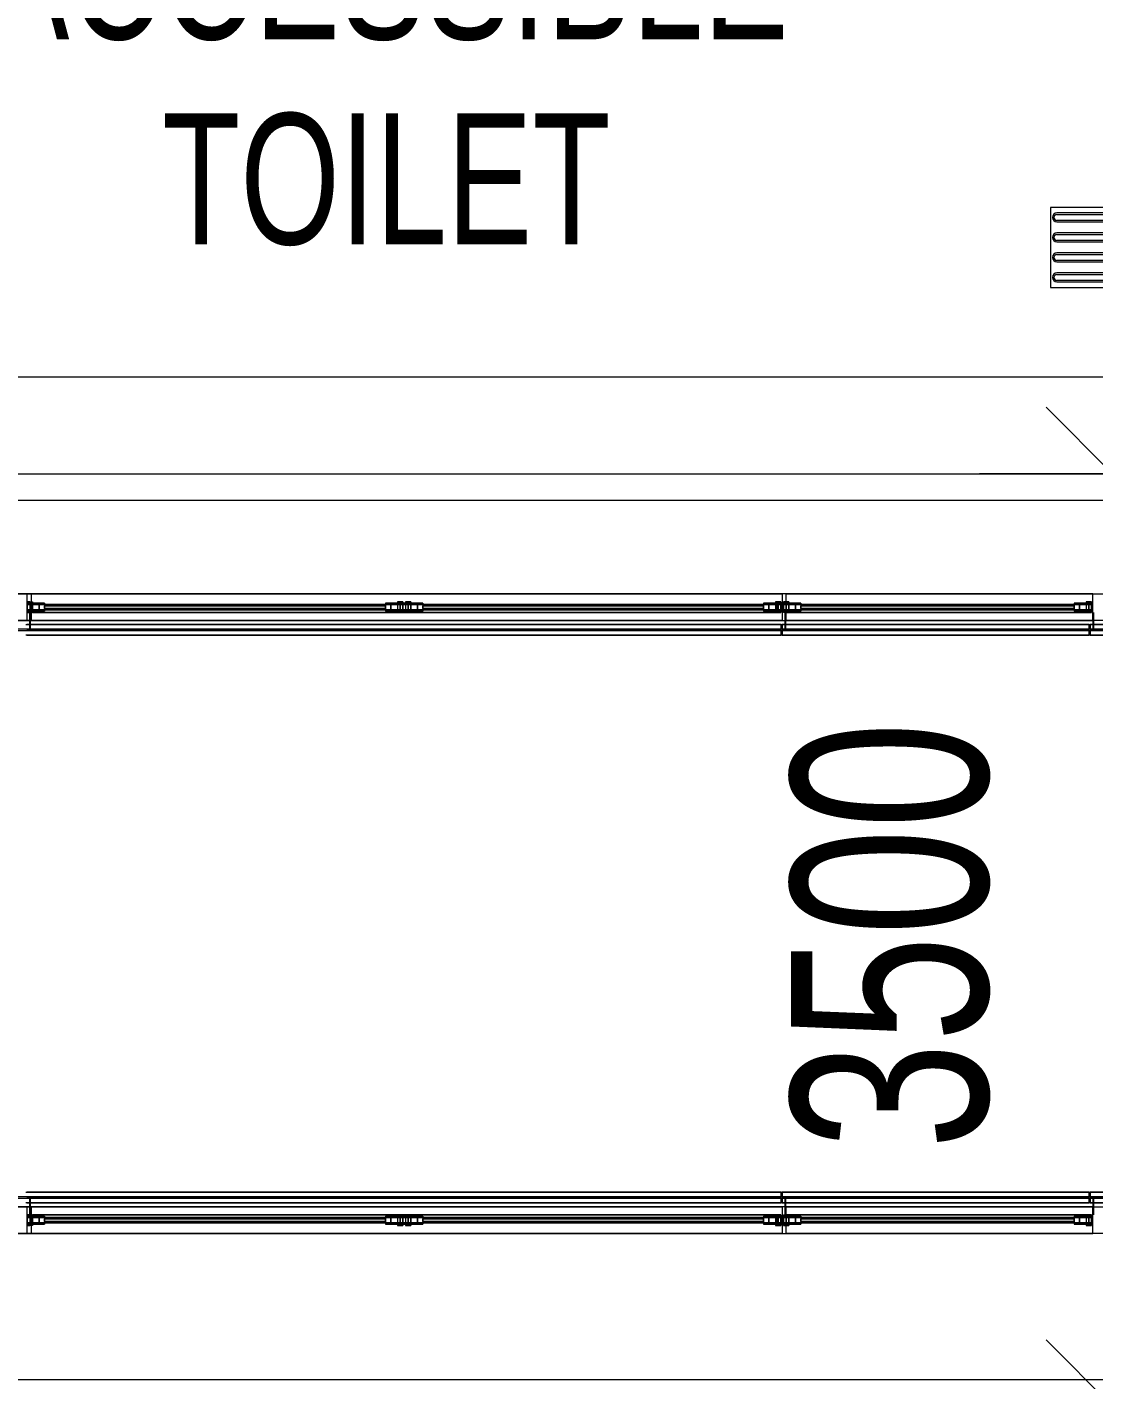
# Model space of a CAD drawing. Header units: millimetres. Extents: x 35540 to 832230, y -10956 to 416550.
# Drawn here: x 141557 to 145560, y 33857 to 38935 of the extents above; entities that cross this region are included whole.
import ezdxf

# ---------------------------------------------------------------- set-up
doc = ezdxf.new("R2010")
doc.units = ezdxf.units.MM
for name, color, linetype, lineweight in [('A-ANNO-DIMS', 211, 'Continuous', 5), ('A-ANNO-DIMS-500', 211, 'Continuous', 5), ('A-AREA-IDEN', 2, 'Continuous', 15), ('A-FLOR', 192, 'Continuous', 5), ('A-GENM', 13, 'Continuous', 5), ('A-WALL', 113, 'Continuous', 5)]:
    doc.layers.add(name, color=color, linetype=linetype, lineweight=lineweight)
doc.styles.add('Arial', font='arial.ttf', dxfattribs={"width": 0.7, "height": 737.649701})
doc.styles.add('Arial_1', font='arial.ttf', dxfattribs={"width": 0.7, "height": 491.766467})
doc.dimstyles.new('Linear_-_1_5mm_Arial', dxfattribs={"dimscale": 304.8, "dimtxt": 750, "dimasz": 1.64042, "dimexe": 1.64042, "dimexo": 0.0625, "dimgap": 0.82021, "dimtad": 1, "dimdec": 0, "dimzin": 0, "dimdsep": 46, "dimtxsty": 'Arial', "dimblk1": 'OBLIQUE', "dimblk2": 'OBLIQUE', "dimsah": 1, "dimcen": 0.09, "dimadec": 0, "dimazin": 0, "dimtfac": 1, "dimtdec": 4, "dimtix": 1, "dimtmove": 0, "dimatfit": 3, "dimfxl": 1.64042, "dimfxlon": 1, "dimtvp": 1, "dimtolj": 1, "dimtzin": 0, "dimarcsym": 2})

# ---------------------------------------------------------------- blocks, each defined once
blk = doc.blocks.new('DLN_G_F STAIR RAILING - DLN_G_F STAIR RAILING-12831828-1_F U_F_A_')
at = {"layer": 'A-GENM'}
for p, q in [((-87.5, 10474.9), (-87.5, 7197.5)), ((-82.5, 7196.1), (-82.5, 10473.4)), ((-105, 7180.3), (-105, 10457.7)), ((-105, 10457.7), (-105, 7184.6)), ((-87.5, 7184.6), (-87.5, 10457.7)), ((-82.5, 10457.7), (-82.5, 7184.6)), ((-65, 7184.6), (-65, 10457.7)), ((-65, 10457.7), (-65, 7180.3)), ((-50, 7195.2), (-50, 10361.3)), ((50, 10361.3), (50, 7195.2)), ((-50, 6044.1), (-50, 7211.4)), ((50, 7211.4), (50, 6044.1)), ((-105, 7184.6), (-87.5, 7184.6)), ((-105, 6024.5), (-105, 7180.3)), ((-105, 7180.3), (-105, 6028.6)), ((-65, 7180.3), (-105, 7180.3)), ((-87.5, 7197.5), (-87.5, 6041)), ((-87.5, 6028.6), (-87.5, 7180.3)), ((-82.5, 7197.5), (-65, 7197.5)), ((-82.5, 6039.6), (-82.5, 7196.1)), ((-65, 7196.1), (-82.5, 7196.1)), ((-82.5, 7184.6), (-65, 7184.6)), ((-82.5, 7180.3), (-82.5, 6028.6)), ((-65, 7197.5), (-50, 7197.5)), ((-50, 7196.1), (-65, 7196.1)), ((-65, 6028.6), (-65, 7180.3)), ((-65, 7180.3), (-65, 6024.5)), ((-50, 7197.5), (-20, 7197.5)), ((-20, 7196.1), (-50, 7196.1)), ((-50, 7195.2), (-50, 6028.9)), ((50, 7195.2), (-50, 7195.2)), ((-20, 7190.2), (-20, 7180.2)), ((-20, 7170.2), (-20, 7190.2)), ((-20, 7190.2), (20, 7190.2)), ((-20, 7170.2), (-20, 7190.2)), ((-20, 7190.2), (-20, 7170.2)), ((-20, 7180.2), (-20, 7170.2)), ((20, 7180.2), (-20, 7180.2)), ((-20, 7170.2), (20, 7170.2)), ((-20, 7170.2), (20, 7170.2)), ((-20, 6053.9), (-20, 7170.2)), ((-20, 7170.2), (-20, 6053.9)), ((-15, 7190.2), (-15, 7170.2)), ((-15, 7170.2), (-15, 7190.2)), ((-15, 7190.2), (-15, 7170.2)), ((-15, 7170.2), (-15, 7190.2)), ((-15, 7170.2), (-15, 7125.2)), ((-15, 7125.2), (-15, 7170.2)), ((-15, 7170.2), (-15, 7125.2)), ((-15, 7125.2), (-15, 7170.2)), ((-10, 7190.2), (-10, 7170.2)), ((-10, 7170.2), (-10, 7190.2)), ((-10, 7190.2), (-10, 7170.2)), ((-10, 7170.2), (-10, 7190.2)), ((10, 7190.2), (-10, 7190.2)), ((-10, 7180.2), (10, 7180.2)), ((-10, 7170.2), (-10, 7145.2)), ((-10, 7145.2), (-10, 7170.2)), ((-10, 7170.2), (-10, 7145.2)), ((-10, 7145.2), (-10, 7170.2)), ((10, 7190.2), (10, 7170.2)), ((10, 7170.2), (10, 7190.2)), ((10, 7190.2), (10, 7170.2)), ((10, 7170.2), (10, 7190.2)), ((10, 7170.2), (10, 7145.2)), ((10, 7145.2), (10, 7170.2)), ((10, 7170.2), (10, 7145.2)), ((10, 7145.2), (10, 7170.2)), ((15, 7190.2), (15, 7170.2)), ((15, 7170.2), (15, 7190.2)), ((15, 7190.2), (15, 7170.2)), ((15, 7170.2), (15, 7190.2)), ((15, 7170.2), (15, 7125.2)), ((15, 7125.2), (15, 7170.2)), ((15, 7170.2), (15, 7125.2)), ((15, 7125.2), (15, 7170.2)), ((20, 7190.2), (20, 7170.2)), ((20, 7180.2), (20, 7190.2)), ((20, 7170.2), (20, 7180.2)), ((50, 6028.9), (50, 7195.2)), ((-15, 7125.2), (-10, 7125.2)), ((-15, 7125.2), (-10, 7125.2)), ((-15, 7125.2), (-10, 7125.2)), ((-15, 7125.2), (-10, 7125.2)), ((-10, 7145.2), (-10, 7125.2)), ((-10, 7125.2), (-10, 7145.2)), ((-10, 7145.2), (-10, 7125.2)), ((-10, 7125.2), (-10, 7145.2)), ((-10, 7145.2), (-10, 7125.2)), ((-10, 6078.9), (-10, 7145.2)), ((10, 7145.2), (-10, 7145.2)), ((-10, 7145.2), (10, 7145.2)), ((-10, 7125.2), (-10, 6098.9)), ((-10, 7125.2), (-10, 6098.9)), ((-10, 6098.9), (-10, 7125.2)), ((-10, 7125.2), (10, 7125.2)), ((-5, 6098.9), (-5, 7125.2)), ((-5, 7125.2), (-5, 6098.9)), ((-5, 7125.2), (5, 7125.2)), ((-5, 7125.2), (5, 7125.2)), ((5, 7125.2), (-5, 7125.2)), ((5, 6098.9), (5, 7125.2)), ((5, 7125.2), (5, 6098.9)), ((10, 7145.2), (10, 7125.2)), ((10, 7125.2), (10, 7145.2)), ((10, 7145.2), (10, 7125.2)), ((10, 7125.2), (10, 7145.2)), ((10, 7145.2), (10, 6078.9)), ((10, 7125.2), (10, 7145.2)), ((10, 7125.2), (15, 7125.2)), ((10, 7125.2), (15, 7125.2)), ((10, 7125.2), (15, 7125.2)), ((10, 7125.2), (15, 7125.2)), ((10, 6098.9), (10, 7125.2)), ((10, 7125.2), (10, 6098.9)), ((10, 6098.9), (10, 7125.2)), ((-15, 6098.9), (-15, 6053.9)), ((-15, 6053.9), (-15, 6098.9)), ((-15, 6098.9), (-15, 6053.9)), ((-15, 6053.9), (-15, 6098.9)), ((-10, 6098.9), (-15, 6098.9)), ((-15, 6098.9), (-10, 6098.9)), ((-10, 6098.9), (-15, 6098.9)), ((-15, 6098.9), (-10, 6098.9)), ((-10, 6098.9), (-10, 6078.9)), ((-10, 6078.9), (-10, 6098.9)), ((-10, 6098.9), (-10, 6078.9)), ((-10, 6078.9), (-10, 6098.9)), ((-10, 6098.9), (-10, 6078.9)), ((-10, 6098.9), (10, 6098.9)), ((5, 6098.9), (-5, 6098.9)), ((-5, 6098.9), (5, 6098.9)), ((-5, 6098.9), (5, 6098.9)), ((10, 6098.9), (10, 6078.9)), ((10, 6078.9), (10, 6098.9)), ((10, 6098.9), (10, 6078.9)), ((10, 6078.9), (10, 6098.9)), ((15, 6098.9), (10, 6098.9)), ((10, 6098.9), (15, 6098.9)), ((15, 6098.9), (10, 6098.9)), ((10, 6098.9), (15, 6098.9)), ((10, 6078.9), (10, 6098.9)), ((15, 6098.9), (15, 6053.9)), ((15, 6053.9), (15, 6098.9)), ((15, 6098.9), (15, 6053.9)), ((15, 6053.9), (15, 6098.9)), ((50, 6044.1), (-50, 6044.1)), ((-50, 6044.1), (-50, 3210.4)), ((-20, 6044.1), (-20, 6053.9)), ((-20, 6053.9), (-20, 6044.1)), ((20, 6053.9), (-20, 6053.9)), ((-20, 6053.9), (20, 6053.9)), ((-20, 6044.1), (-20, 6053.9)), ((-20, 6053.9), (-20, 6044.1)), ((-20, 6033.9), (-20, 6044.1)), ((-20, 6044.1), (20, 6044.1)), ((-20, 6043.9), (20, 6043.9)), ((-15, 6053.9), (-15, 6033.9)), ((-15, 6033.9), (-15, 6053.9)), ((-15, 6053.9), (-15, 6033.9)), ((-15, 6033.9), (-15, 6053.9)), ((-10, 6078.9), (-10, 6053.9)), ((-10, 6053.9), (-10, 6078.9)), ((-10, 6078.9), (-10, 6053.9)), ((-10, 6053.9), (-10, 6078.9)), ((10, 6078.9), (-10, 6078.9)), ((-10, 6078.9), (10, 6078.9)), ((-10, 6053.9), (-10, 6033.9)), ((-10, 6033.9), (-10, 6053.9)), ((-10, 6053.9), (-10, 6033.9)), ((-10, 6033.9), (-10, 6053.9)), ((10, 6043.9), (-10, 6043.9)), ((10, 6078.9), (10, 6053.9)), ((10, 6053.9), (10, 6078.9)), ((10, 6078.9), (10, 6053.9)), ((10, 6053.9), (10, 6078.9)), ((10, 6053.9), (10, 6033.9)), ((10, 6033.9), (10, 6053.9)), ((10, 6053.9), (10, 6033.9)), ((10, 6033.9), (10, 6053.9)), ((15, 6053.9), (15, 6033.9)), ((15, 6033.9), (15, 6053.9)), ((15, 6053.9), (15, 6033.9)), ((15, 6033.9), (15, 6053.9)), ((20, 6044.1), (20, 6053.9)), ((20, 6053.9), (20, 6044.1)), ((20, 6044.1), (20, 6033.9)), ((20, 6033.9), (20, 6043.9)), ((50, 3210.4), (50, 6044.1)), ((-105, 6028.6), (-87.5, 6028.6)), ((-105, 3190.8), (-105, 6024.5)), ((-105, 6024.5), (-105, 3194.9)), ((-65, 6024.5), (-105, 6024.5)), ((-87.5, 6041), (-87.5, 3207.3)), ((-87.5, 3194.9), (-87.5, 6024.5)), ((-82.5, 6041), (-65, 6041)), ((-82.5, 3205.9), (-82.5, 6039.6)), ((-65, 6039.6), (-82.5, 6039.6)), ((-82.5, 6028.6), (-65, 6028.6)), ((-82.5, 6024.5), (-82.5, 3194.9)), ((-65, 6041), (-50, 6041)), ((-50, 6039.6), (-65, 6039.6)), ((-65, 3194.9), (-65, 6024.5)), ((-65, 6024.5), (-65, 3190.8)), ((-50, 6041), (-20, 6041)), ((-20, 6039.6), (-50, 6039.6)), ((-50, 6028.9), (50, 6028.9)), ((-50, 3195.2), (-50, 6028.9)), ((20, 6033.9), (-20, 6033.9)), ((-20, 6023.9), (-20, 6013.9)), ((-20, 6003.9), (-20, 6023.9)), ((-20, 6023.9), (20, 6023.9)), ((-20, 6003.9), (-20, 6023.9)), ((-20, 6023.9), (-20, 6003.9)), ((-20, 6013.9), (-20, 6009.1)), ((20, 6013.9), (-20, 6013.9)), ((-20, 6009.1), (-20, 6003.9)), ((-20, 6009.1), (20, 6009.1)), ((-20, 6003.9), (20, 6003.9)), ((-20, 4634.9), (-20, 6003.9)), ((-20, 6003.9), (-20, 4634.9)), ((-15, 6023.9), (-15, 6003.9)), ((-15, 6003.9), (-15, 6023.9)), ((-15, 6023.9), (-15, 6003.9)), ((-15, 6003.9), (-15, 6023.9)), ((-15, 6003.9), (-15, 5958.9)), ((-15, 5958.9), (-15, 6003.9)), ((-15, 6003.9), (-15, 5958.9)), ((-15, 5958.9), (-15, 6003.9)), ((-10, 6033.9), (10, 6033.9)), ((-10, 6023.9), (-10, 6003.9)), ((-10, 6003.9), (-10, 6023.9)), ((-10, 6023.9), (-10, 6003.9)), ((-10, 6003.9), (-10, 6023.9)), ((10, 6023.9), (-10, 6023.9)), ((-10, 6013.9), (10, 6013.9)), ((-10, 6003.9), (-10, 5978.9)), ((-10, 5978.9), (-10, 6003.9)), ((-10, 6003.9), (-10, 5978.9)), ((-10, 5978.9), (-10, 6003.9)), ((10, 6023.9), (10, 6003.9)), ((10, 6003.9), (10, 6023.9)), ((10, 6023.9), (10, 6003.9)), ((10, 6003.9), (10, 6023.9)), ((10, 6003.9), (10, 5978.9)), ((10, 5978.9), (10, 6003.9)), ((10, 6003.9), (10, 5978.9)), ((10, 5978.9), (10, 6003.9)), ((15, 6023.9), (15, 6003.9)), ((15, 6003.9), (15, 6023.9)), ((15, 6023.9), (15, 6003.9)), ((15, 6003.9), (15, 6023.9)), ((15, 6003.9), (15, 5958.9)), ((15, 5958.9), (15, 6003.9)), ((15, 6003.9), (15, 5958.9)), ((15, 5958.9), (15, 6003.9)), ((20, 6023.9), (20, 6003.9)), ((20, 6013.9), (20, 6023.9)), ((20, 6009.1), (20, 6013.9)), ((20, 6003.9), (20, 6009.1)), ((50, 6028.9), (50, 3195.2)), ((-15, 5958.9), (-10, 5958.9)), ((-15, 5958.9), (-10, 5958.9)), ((-15, 5958.9), (-10, 5958.9)), ((-15, 5958.9), (-10, 5958.9)), ((-10, 5978.9), (-10, 5958.9)), ((-10, 5958.9), (-10, 5978.9)), ((-10, 5978.9), (-10, 5958.9)), ((-10, 5958.9), (-10, 5978.9)), ((-10, 5978.9), (-10, 5958.9)), ((-10, 4659.9), (-10, 5978.9)), ((10, 5978.9), (-10, 5978.9)), ((-10, 5978.9), (10, 5978.9)), ((-10, 5958.9), (-10, 4679.9)), ((-10, 5958.9), (-10, 4679.9)), ((-10, 4679.9), (-10, 5958.9)), ((-10, 5958.9), (10, 5958.9)), ((-5, 4679.9), (-5, 5958.9)), ((-5, 5958.9), (-5, 4679.9)), ((-5, 5958.9), (5, 5958.9)), ((-5, 5958.9), (5, 5958.9)), ((5, 5958.9), (-5, 5958.9)), ((5, 4679.9), (5, 5958.9)), ((5, 5958.9), (5, 4679.9)), ((10, 5978.9), (10, 5958.9)), ((10, 5958.9), (10, 5978.9)), ((10, 5978.9), (10, 5958.9)), ((10, 5958.9), (10, 5978.9)), ((10, 5978.9), (10, 4659.9)), ((10, 5958.9), (10, 5978.9)), ((10, 5958.9), (15, 5958.9)), ((10, 5958.9), (15, 5958.9)), ((10, 5958.9), (15, 5958.9)), ((10, 5958.9), (15, 5958.9)), ((10, 4679.9), (10, 5958.9)), ((10, 5958.9), (10, 4679.9)), ((10, 4679.9), (10, 5958.9)), ((-15, 4679.9), (-15, 4634.9)), ((-15, 4634.9), (-15, 4679.9)), ((-15, 4679.9), (-15, 4634.9)), ((-15, 4634.9), (-15, 4679.9)), ((-10, 4679.9), (-15, 4679.9)), ((-15, 4679.9), (-10, 4679.9)), ((-10, 4679.9), (-15, 4679.9)), ((-15, 4679.9), (-10, 4679.9)), ((-10, 4679.9), (-10, 4659.9)), ((-10, 4659.9), (-10, 4679.9)), ((-10, 4679.9), (-10, 4659.9)), ((-10, 4659.9), (-10, 4679.9)), ((-10, 4679.9), (-10, 4659.9)), ((-10, 4679.9), (10, 4679.9)), ((5, 4679.9), (-5, 4679.9)), ((-5, 4679.9), (5, 4679.9)), ((-5, 4679.9), (5, 4679.9)), ((10, 4679.9), (10, 4659.9)), ((10, 4659.9), (10, 4679.9)), ((10, 4679.9), (10, 4659.9)), ((10, 4659.9), (10, 4679.9)), ((15, 4679.9), (10, 4679.9)), ((10, 4679.9), (15, 4679.9)), ((15, 4679.9), (10, 4679.9)), ((10, 4679.9), (15, 4679.9)), ((10, 4659.9), (10, 4679.9)), ((15, 4679.9), (15, 4634.9)), ((15, 4634.9), (15, 4679.9)), ((15, 4679.9), (15, 4634.9)), ((15, 4634.9), (15, 4679.9)), ((-20, 4614.9), (-20, 4634.9)), ((-20, 4634.9), (-20, 4624.9)), ((20, 4634.9), (-20, 4634.9)), ((-20, 4634.9), (20, 4634.9)), ((-20, 4614.9), (-20, 4634.9)), ((-20, 4634.9), (-20, 4614.9)), ((-20, 4624.9), (-20, 4614.9)), ((-20, 4624.9), (20, 4624.9)), ((-15, 4634.9), (-15, 4614.9)), ((-15, 4614.9), (-15, 4634.9)), ((-15, 4634.9), (-15, 4614.9)), ((-15, 4614.9), (-15, 4634.9)), ((-10, 4659.9), (-10, 4634.9)), ((-10, 4634.9), (-10, 4659.9)), ((-10, 4659.9), (-10, 4634.9)), ((-10, 4634.9), (-10, 4659.9)), ((10, 4659.9), (-10, 4659.9)), ((-10, 4659.9), (10, 4659.9)), ((-10, 4634.9), (-10, 4614.9)), ((-10, 4614.9), (-10, 4634.9)), ((-10, 4634.9), (-10, 4614.9)), ((-10, 4614.9), (-10, 4634.9)), ((10, 4624.9), (-10, 4624.9)), ((10, 4659.9), (10, 4634.9)), ((10, 4634.9), (10, 4659.9)), ((10, 4659.9), (10, 4634.9)), ((10, 4634.9), (10, 4659.9)), ((10, 4634.9), (10, 4614.9)), ((10, 4614.9), (10, 4634.9)), ((10, 4634.9), (10, 4614.9)), ((10, 4614.9), (10, 4634.9)), ((15, 4634.9), (15, 4614.9)), ((15, 4614.9), (15, 4634.9)), ((15, 4634.9), (15, 4614.9)), ((15, 4614.9), (15, 4634.9)), ((20, 4624.9), (20, 4634.9)), ((20, 4634.9), (20, 4614.9)), ((20, 4614.9), (20, 4624.9)), ((-20, 4614.9), (20, 4614.9)), ((-20, 4604.9), (-20, 4614.9)), ((-20, 4614.9), (-20, 4604.9)), ((-20, 4604.9), (-20, 4594.9)), ((-20, 4584.9), (-20, 4604.9)), ((-20, 4604.9), (20, 4604.9)), ((-20, 4584.9), (-20, 4604.9)), ((-20, 4604.9), (-20, 4584.9)), ((-20, 4594.9), (-20, 4584.9)), ((20, 4594.9), (-20, 4594.9)), ((-20, 4584.9), (20, 4584.9)), ((-20, 4584.9), (20, 4584.9)), ((-20, 3215.8), (-20, 4584.9)), ((-20, 4584.9), (-20, 3215.8)), ((-15, 4614.9), (-15, 4604.9)), ((-15, 4604.9), (-15, 4614.9)), ((-15, 4614.9), (-15, 4604.9)), ((-15, 4604.9), (-15, 4614.9)), ((-15, 4604.9), (-15, 4584.9)), ((-15, 4584.9), (-15, 4604.9)), ((-15, 4604.9), (-15, 4584.9)), ((-15, 4584.9), (-15, 4604.9)), ((-15, 4584.9), (-15, 4539.9)), ((-15, 4539.9), (-15, 4584.9)), ((-15, 4584.9), (-15, 4539.9)), ((-15, 4539.9), (-15, 4584.9)), ((-10, 4614.9), (-10, 4604.9)), ((-10, 4604.9), (-10, 4614.9)), ((-10, 4614.9), (-10, 4604.9)), ((-10, 4604.9), (-10, 4614.9)), ((-10, 4614.9), (10, 4614.9)), ((-10, 4604.9), (-10, 4584.9)), ((-10, 4584.9), (-10, 4604.9)), ((-10, 4604.9), (-10, 4584.9)), ((-10, 4584.9), (-10, 4604.9)), ((10, 4604.9), (-10, 4604.9)), ((-10, 4594.9), (10, 4594.9)), ((-10, 4584.9), (-10, 4559.9)), ((-10, 4559.9), (-10, 4584.9)), ((-10, 4584.9), (-10, 4559.9)), ((-10, 4559.9), (-10, 4584.9)), ((10, 4614.9), (10, 4604.9)), ((10, 4604.9), (10, 4614.9)), ((10, 4614.9), (10, 4604.9)), ((10, 4604.9), (10, 4614.9)), ((10, 4604.9), (10, 4584.9)), ((10, 4584.9), (10, 4604.9)), ((10, 4604.9), (10, 4584.9)), ((10, 4584.9), (10, 4604.9)), ((10, 4584.9), (10, 4559.9)), ((10, 4559.9), (10, 4584.9)), ((10, 4584.9), (10, 4559.9)), ((10, 4559.9), (10, 4584.9)), ((15, 4614.9), (15, 4604.9)), ((15, 4604.9), (15, 4614.9)), ((15, 4614.9), (15, 4604.9)), ((15, 4604.9), (15, 4614.9)), ((15, 4604.9), (15, 4584.9)), ((15, 4584.9), (15, 4604.9)), ((15, 4604.9), (15, 4584.9)), ((15, 4584.9), (15, 4604.9)), ((15, 4584.9), (15, 4539.9)), ((15, 4539.9), (15, 4584.9)), ((15, 4584.9), (15, 4539.9)), ((15, 4539.9), (15, 4584.9)), ((20, 4604.9), (20, 4584.9)), ((20, 4594.9), (20, 4604.9)), ((20, 4584.9), (20, 4594.9)), ((-15, 4539.9), (-10, 4539.9)), ((-15, 4539.9), (-10, 4539.9)), ((-15, 4539.9), (-10, 4539.9)), ((-15, 4539.9), (-10, 4539.9)), ((-10, 4559.9), (-10, 4539.9)), ((-10, 4539.9), (-10, 4559.9)), ((-10, 4559.9), (-10, 4539.9)), ((-10, 4539.9), (-10, 4559.9)), ((-10, 4559.9), (-10, 4539.9)), ((-10, 3240.8), (-10, 4559.9)), ((10, 4559.9), (-10, 4559.9)), ((-10, 4559.9), (10, 4559.9)), ((-10, 3260.8), (-10, 4539.9)), ((-10, 4539.9), (-10, 3260.8)), ((-10, 4539.9), (-10, 3260.8)), ((-10, 4539.9), (10, 4539.9)), ((-5, 3260.8), (-5, 4539.9)), ((-5, 4539.9), (-5, 3260.8)), ((-5, 4539.9), (5, 4539.9)), ((-5, 4539.9), (5, 4539.9)), ((5, 4539.9), (-5, 4539.9)), ((5, 3260.8), (5, 4539.9)), ((5, 4539.9), (5, 3260.8)), ((10, 4559.9), (10, 4539.9)), ((10, 4539.9), (10, 4559.9)), ((10, 4559.9), (10, 4539.9)), ((10, 4539.9), (10, 4559.9)), ((10, 4559.9), (10, 3240.8)), ((10, 4539.9), (10, 4559.9)), ((10, 4539.9), (15, 4539.9)), ((10, 4539.9), (15, 4539.9)), ((10, 4539.9), (15, 4539.9)), ((10, 4539.9), (15, 4539.9)), ((10, 3260.8), (10, 4539.9)), ((10, 3260.8), (10, 4539.9)), ((10, 4539.9), (10, 3260.8)), ((-15, 3260.8), (-15, 3215.8)), ((-15, 3215.8), (-15, 3260.8)), ((-15, 3260.8), (-15, 3215.8)), ((-15, 3215.8), (-15, 3260.8)), ((-10, 3260.8), (-15, 3260.8)), ((-15, 3260.8), (-10, 3260.8)), ((-10, 3260.8), (-15, 3260.8)), ((-15, 3260.8), (-10, 3260.8)), ((-10, 3260.8), (-10, 3240.8)), ((-10, 3240.8), (-10, 3260.8)), ((-10, 3260.8), (-10, 3240.8)), ((-10, 3240.8), (-10, 3260.8)), ((-10, 3260.8), (-10, 3240.8)), ((-10, 3260.8), (10, 3260.8)), ((5, 3260.8), (-5, 3260.8)), ((-5, 3260.8), (5, 3260.8)), ((5, 3260.8), (-5, 3260.8)), ((10, 3260.8), (10, 3240.8)), ((10, 3240.8), (10, 3260.8)), ((10, 3260.8), (10, 3240.8)), ((10, 3240.8), (10, 3260.8)), ((15, 3260.8), (10, 3260.8)), ((10, 3260.8), (15, 3260.8)), ((15, 3260.8), (10, 3260.8)), ((10, 3260.8), (15, 3260.8)), ((10, 3240.8), (10, 3260.8)), ((15, 3260.8), (15, 3215.8)), ((15, 3215.8), (15, 3260.8)), ((15, 3260.8), (15, 3215.8)), ((15, 3215.8), (15, 3260.8)), ((-87.5, 3207.3), (-87.5, 1922)), ((-82.5, 3207.3), (-65, 3207.3)), ((-82.5, 1920.6), (-82.5, 3205.9)), ((-65, 3205.9), (-82.5, 3205.9)), ((-65, 3207.3), (-50, 3207.3)), ((-50, 3205.9), (-65, 3205.9)), ((-50, 3210.4), (-50, 2044.1)), ((-50, 3210.4), (50, 3210.4)), ((-50, 3207.3), (-20, 3207.3)), ((-20, 3205.9), (-50, 3205.9)), ((-20, 3210.4), (-20, 3215.8)), ((20, 3215.8), (-20, 3215.8)), ((-20, 3215.8), (20, 3215.8)), ((-20, 3195.8), (-20, 3210.4)), ((20, 3210.4), (-20, 3210.4)), ((-20, 3195.8), (-20, 3205.9)), ((-20, 3205.9), (-20, 3195.8)), ((-20, 3205.8), (-20, 3195.8)), ((-20, 3205.8), (20, 3205.8)), ((-15, 3210.4), (-15, 3195.8)), ((-15, 3195.8), (-15, 3210.4)), ((-15, 3210.4), (-15, 3195.8)), ((-15, 3195.8), (-15, 3210.4)), ((-10, 3240.8), (-10, 3215.8)), ((-10, 3215.8), (-10, 3240.8)), ((-10, 3240.8), (-10, 3215.8)), ((-10, 3215.8), (-10, 3240.8)), ((10, 3240.8), (-10, 3240.8)), ((-10, 3240.8), (10, 3240.8)), ((-10, 3210.4), (-10, 3195.8)), ((-10, 3195.8), (-10, 3210.4)), ((-10, 3210.4), (-10, 3195.8)), ((-10, 3195.8), (-10, 3210.4)), ((-10, 3205.8), (10, 3205.8)), ((10, 3240.8), (10, 3215.8)), ((10, 3215.8), (10, 3240.8)), ((10, 3240.8), (10, 3215.8)), ((10, 3215.8), (10, 3240.8)), ((10, 3210.4), (10, 3195.8)), ((10, 3195.8), (10, 3210.4)), ((10, 3210.4), (10, 3195.8)), ((10, 3195.8), (10, 3210.4)), ((15, 3210.4), (15, 3195.8)), ((15, 3195.8), (15, 3210.4)), ((15, 3210.4), (15, 3195.8)), ((15, 3195.8), (15, 3210.4)), ((20, 3215.8), (20, 3210.4)), ((20, 3210.4), (20, 3195.8)), ((20, 3195.8), (20, 3205.8)), ((50, 2044.1), (50, 3210.4)), ((-50, 2028.9), (-50, 3195.2)), ((50, 3195.2), (-50, 3195.2)), ((20, 3195.8), (-20, 3195.8)), ((-10, 3195.8), (10, 3195.8)), ((50, 3195.2), (50, 2028.9))]:
    blk.add_line(p, q, dxfattribs=at)
blk = doc.blocks.new('DLN_G_F STAIR RAILING - DLN_G_F STAIR RAILING-14971087-1_F U_F_A_')
at = {"layer": 'A-GENM'}
for p, q in [((-87.5, -1922), (-87.5, -3207.3)), ((-82.5, -3205.9), (-82.5, -1920.6)), ((-50, -3195.2), (-50, -2028.9)), ((50, -2028.9), (50, -3195.2)), ((-50, -2044.1), (-50, -3210.4)), ((50, -3210.4), (50, -2044.1)), ((-105, -6024.5), (-105, -3190.8)), ((-105, -3194.9), (-105, -6024.5)), ((-87.5, -6024.5), (-87.5, -3194.9)), ((-82.5, -3194.9), (-82.5, -6024.5)), ((-65, -3190.8), (-65, -6024.5)), ((-65, -6024.5), (-65, -3194.9)), ((-50, -3195.2), (50, -3195.2)), ((-50, -6028.9), (-50, -3195.2)), ((-20, -3210.4), (-20, -3195.8)), ((-20, -3195.8), (-20, -3205.8)), ((-20, -3195.8), (20, -3195.8)), ((-20, -3205.9), (-20, -3195.8)), ((-20, -3195.8), (-20, -3205.9)), ((-15, -3210.4), (-15, -3195.8)), ((-15, -3195.8), (-15, -3210.4)), ((-15, -3210.4), (-15, -3195.8)), ((-15, -3195.8), (-15, -3210.4)), ((-10, -3210.4), (-10, -3195.8)), ((-10, -3195.8), (-10, -3210.4)), ((-10, -3210.4), (-10, -3195.8)), ((-10, -3195.8), (-10, -3210.4)), ((10, -3195.8), (-10, -3195.8)), ((10, -3210.4), (10, -3195.8)), ((10, -3195.8), (10, -3210.4)), ((10, -3210.4), (10, -3195.8)), ((10, -3195.8), (10, -3210.4)), ((15, -3210.4), (15, -3195.8)), ((15, -3195.8), (15, -3210.4)), ((15, -3210.4), (15, -3195.8)), ((15, -3195.8), (15, -3210.4)), ((20, -3205.8), (20, -3195.8)), ((20, -3195.8), (20, -3210.4)), ((50, -3195.2), (50, -6028.9)), ((-87.5, -3207.3), (-87.5, -6041)), ((-82.5, -6039.6), (-82.5, -3205.9)), ((-82.5, -3205.9), (-65, -3205.9)), ((-65, -3207.3), (-82.5, -3207.3)), ((-65, -3205.9), (-50, -3205.9)), ((-50, -3207.3), (-65, -3207.3)), ((-50, -3205.9), (-20, -3205.9)), ((-20, -3207.3), (-50, -3207.3)), ((-50, -3210.4), (-50, -6044.1)), ((50, -3210.4), (-50, -3210.4)), ((20, -3205.8), (-20, -3205.8)), ((-20, -3215.8), (-20, -3210.4)), ((-20, -3210.4), (20, -3210.4)), ((-20, -3215.8), (20, -3215.8)), ((20, -3215.8), (-20, -3215.8)), ((-20, -4584.9), (-20, -3215.8)), ((-20, -3215.8), (-20, -4584.9)), ((-15, -3260.8), (-15, -3215.8)), ((-15, -3215.8), (-15, -3260.8)), ((-15, -3260.8), (-15, -3215.8)), ((-15, -3215.8), (-15, -3260.8)), ((10, -3205.8), (-10, -3205.8)), ((-10, -3240.8), (-10, -3215.8)), ((-10, -3215.8), (-10, -3240.8)), ((-10, -3240.8), (-10, -3215.8)), ((-10, -3215.8), (-10, -3240.8)), ((-10, -3260.8), (-10, -3240.8)), ((-10, -3240.8), (-10, -3260.8)), ((-10, -3260.8), (-10, -3240.8)), ((-10, -3240.8), (-10, -3260.8)), ((-10, -4559.9), (-10, -3240.8)), ((-10, -3240.8), (-10, -3260.8)), ((-10, -3240.8), (10, -3240.8)), ((10, -3240.8), (-10, -3240.8)), ((10, -3240.8), (10, -3215.8)), ((10, -3215.8), (10, -3240.8)), ((10, -3240.8), (10, -3215.8)), ((10, -3215.8), (10, -3240.8)), ((10, -3260.8), (10, -3240.8)), ((10, -3240.8), (10, -3260.8)), ((10, -3260.8), (10, -3240.8)), ((10, -3240.8), (10, -3260.8)), ((10, -3260.8), (10, -3240.8)), ((10, -3240.8), (10, -4559.9)), ((15, -3260.8), (15, -3215.8)), ((15, -3215.8), (15, -3260.8)), ((15, -3260.8), (15, -3215.8)), ((15, -3215.8), (15, -3260.8)), ((20, -3210.4), (20, -3215.8)), ((50, -6044.1), (50, -3210.4)), ((-15, -3260.8), (-10, -3260.8)), ((-10, -3260.8), (-15, -3260.8)), ((-15, -3260.8), (-10, -3260.8)), ((-10, -3260.8), (-15, -3260.8)), ((-10, -3260.8), (-10, -4539.9)), ((-10, -3260.8), (-10, -4539.9)), ((-10, -4539.9), (-10, -3260.8)), ((10, -3260.8), (-10, -3260.8)), ((-5, -3260.8), (-5, -4539.9)), ((-5, -4539.9), (-5, -3260.8)), ((-5, -3260.8), (5, -3260.8)), ((5, -3260.8), (-5, -3260.8)), ((-5, -3260.8), (5, -3260.8)), ((5, -3260.8), (5, -4539.9)), ((5, -4539.9), (5, -3260.8)), ((10, -3260.8), (15, -3260.8)), ((15, -3260.8), (10, -3260.8)), ((10, -3260.8), (15, -3260.8)), ((15, -3260.8), (10, -3260.8)), ((10, -3260.8), (10, -4539.9)), ((10, -4539.9), (10, -3260.8)), ((10, -4539.9), (10, -3260.8)), ((-15, -4584.9), (-15, -4539.9)), ((-15, -4539.9), (-15, -4584.9)), ((-15, -4584.9), (-15, -4539.9)), ((-15, -4539.9), (-15, -4584.9)), ((-10, -4539.9), (-15, -4539.9)), ((-10, -4539.9), (-15, -4539.9)), ((-10, -4539.9), (-15, -4539.9)), ((-10, -4539.9), (-15, -4539.9)), ((-10, -4559.9), (-10, -4539.9)), ((-10, -4539.9), (-10, -4559.9)), ((-10, -4559.9), (-10, -4539.9)), ((-10, -4539.9), (-10, -4559.9)), ((-10, -4539.9), (-10, -4559.9)), ((10, -4539.9), (-10, -4539.9)), ((-10, -4584.9), (-10, -4559.9)), ((-10, -4559.9), (-10, -4584.9)), ((-10, -4584.9), (-10, -4559.9)), ((-10, -4559.9), (-10, -4584.9)), ((-10, -4559.9), (10, -4559.9)), ((10, -4559.9), (-10, -4559.9)), ((5, -4539.9), (-5, -4539.9)), ((5, -4539.9), (-5, -4539.9)), ((-5, -4539.9), (5, -4539.9)), ((10, -4559.9), (10, -4539.9)), ((10, -4539.9), (10, -4559.9)), ((10, -4559.9), (10, -4539.9)), ((10, -4539.9), (10, -4559.9)), ((15, -4539.9), (10, -4539.9)), ((15, -4539.9), (10, -4539.9)), ((15, -4539.9), (10, -4539.9)), ((15, -4539.9), (10, -4539.9)), ((10, -4559.9), (10, -4539.9)), ((10, -4584.9), (10, -4559.9)), ((10, -4559.9), (10, -4584.9)), ((10, -4584.9), (10, -4559.9)), ((10, -4559.9), (10, -4584.9)), ((15, -4584.9), (15, -4539.9)), ((15, -4539.9), (15, -4584.9)), ((15, -4584.9), (15, -4539.9)), ((15, -4539.9), (15, -4584.9)), ((-20, -4604.9), (-20, -4584.9)), ((-20, -4584.9), (-20, -4594.9)), ((20, -4584.9), (-20, -4584.9)), ((20, -4584.9), (-20, -4584.9)), ((-20, -4604.9), (-20, -4584.9)), ((-20, -4584.9), (-20, -4604.9)), ((-20, -4594.9), (-20, -4604.9)), ((-20, -4594.9), (20, -4594.9)), ((20, -4604.9), (-20, -4604.9)), ((-20, -4614.9), (-20, -4604.9)), ((-20, -4604.9), (-20, -4614.9)), ((-20, -4634.9), (-20, -4614.9)), ((-20, -4614.9), (-20, -4624.9)), ((20, -4614.9), (-20, -4614.9)), ((-20, -4634.9), (-20, -4614.9)), ((-20, -4614.9), (-20, -4634.9)), ((-15, -4604.9), (-15, -4584.9)), ((-15, -4584.9), (-15, -4604.9)), ((-15, -4604.9), (-15, -4584.9)), ((-15, -4584.9), (-15, -4604.9)), ((-15, -4614.9), (-15, -4604.9)), ((-15, -4604.9), (-15, -4614.9)), ((-15, -4614.9), (-15, -4604.9)), ((-15, -4604.9), (-15, -4614.9)), ((-15, -4634.9), (-15, -4614.9)), ((-15, -4614.9), (-15, -4634.9)), ((-15, -4634.9), (-15, -4614.9)), ((-15, -4614.9), (-15, -4634.9)), ((-10, -4604.9), (-10, -4584.9)), ((-10, -4584.9), (-10, -4604.9)), ((-10, -4604.9), (-10, -4584.9)), ((-10, -4584.9), (-10, -4604.9)), ((10, -4594.9), (-10, -4594.9)), ((-10, -4614.9), (-10, -4604.9)), ((-10, -4604.9), (-10, -4614.9)), ((-10, -4614.9), (-10, -4604.9)), ((-10, -4604.9), (-10, -4614.9)), ((-10, -4604.9), (10, -4604.9)), ((-10, -4634.9), (-10, -4614.9)), ((-10, -4614.9), (-10, -4634.9)), ((-10, -4634.9), (-10, -4614.9)), ((-10, -4614.9), (-10, -4634.9)), ((10, -4614.9), (-10, -4614.9)), ((10, -4604.9), (10, -4584.9)), ((10, -4584.9), (10, -4604.9)), ((10, -4604.9), (10, -4584.9)), ((10, -4584.9), (10, -4604.9)), ((10, -4614.9), (10, -4604.9)), ((10, -4604.9), (10, -4614.9)), ((10, -4614.9), (10, -4604.9)), ((10, -4604.9), (10, -4614.9)), ((10, -4634.9), (10, -4614.9)), ((10, -4614.9), (10, -4634.9)), ((10, -4634.9), (10, -4614.9)), ((10, -4614.9), (10, -4634.9)), ((15, -4604.9), (15, -4584.9)), ((15, -4584.9), (15, -4604.9)), ((15, -4604.9), (15, -4584.9)), ((15, -4584.9), (15, -4604.9)), ((15, -4614.9), (15, -4604.9)), ((15, -4604.9), (15, -4614.9)), ((15, -4614.9), (15, -4604.9)), ((15, -4604.9), (15, -4614.9)), ((15, -4634.9), (15, -4614.9)), ((15, -4614.9), (15, -4634.9)), ((15, -4634.9), (15, -4614.9)), ((15, -4614.9), (15, -4634.9)), ((20, -4594.9), (20, -4584.9)), ((20, -4584.9), (20, -4604.9)), ((20, -4604.9), (20, -4594.9)), ((20, -4624.9), (20, -4614.9)), ((20, -4614.9), (20, -4634.9)), ((-20, -4624.9), (-20, -4634.9)), ((20, -4624.9), (-20, -4624.9)), ((-20, -4634.9), (20, -4634.9)), ((20, -4634.9), (-20, -4634.9)), ((-20, -6003.9), (-20, -4634.9)), ((-20, -4634.9), (-20, -6003.9)), ((-15, -4679.9), (-15, -4634.9)), ((-15, -4634.9), (-15, -4679.9)), ((-15, -4679.9), (-15, -4634.9)), ((-15, -4634.9), (-15, -4679.9)), ((-10, -4624.9), (10, -4624.9)), ((-10, -4659.9), (-10, -4634.9)), ((-10, -4634.9), (-10, -4659.9)), ((-10, -4659.9), (-10, -4634.9)), ((-10, -4634.9), (-10, -4659.9)), ((-10, -4679.9), (-10, -4659.9)), ((-10, -4659.9), (-10, -4679.9)), ((-10, -4679.9), (-10, -4659.9)), ((-10, -4659.9), (-10, -4679.9)), ((-10, -5978.9), (-10, -4659.9)), ((-10, -4659.9), (-10, -4679.9)), ((-10, -4659.9), (10, -4659.9)), ((10, -4659.9), (-10, -4659.9)), ((10, -4659.9), (10, -4634.9)), ((10, -4634.9), (10, -4659.9)), ((10, -4659.9), (10, -4634.9)), ((10, -4634.9), (10, -4659.9)), ((10, -4679.9), (10, -4659.9)), ((10, -4659.9), (10, -4679.9)), ((10, -4679.9), (10, -4659.9)), ((10, -4659.9), (10, -4679.9)), ((10, -4679.9), (10, -4659.9)), ((10, -4659.9), (10, -5978.9)), ((15, -4679.9), (15, -4634.9)), ((15, -4634.9), (15, -4679.9)), ((15, -4679.9), (15, -4634.9)), ((15, -4634.9), (15, -4679.9)), ((20, -4634.9), (20, -4624.9)), ((-15, -4679.9), (-10, -4679.9)), ((-10, -4679.9), (-15, -4679.9)), ((-15, -4679.9), (-10, -4679.9)), ((-10, -4679.9), (-15, -4679.9)), ((-10, -4679.9), (-10, -5958.9)), ((-10, -5958.9), (-10, -4679.9)), ((-10, -4679.9), (-10, -5958.9)), ((10, -4679.9), (-10, -4679.9)), ((-5, -4679.9), (-5, -5958.9)), ((-5, -5958.9), (-5, -4679.9)), ((-5, -4679.9), (5, -4679.9)), ((5, -4679.9), (-5, -4679.9)), ((5, -4679.9), (-5, -4679.9)), ((5, -4679.9), (5, -5958.9)), ((5, -5958.9), (5, -4679.9)), ((10, -4679.9), (15, -4679.9)), ((15, -4679.9), (10, -4679.9)), ((10, -4679.9), (15, -4679.9)), ((15, -4679.9), (10, -4679.9)), ((10, -5958.9), (10, -4679.9)), ((10, -5958.9), (10, -4679.9)), ((10, -4679.9), (10, -5958.9)), ((-15, -6003.9), (-15, -5958.9)), ((-15, -5958.9), (-15, -6003.9)), ((-15, -6003.9), (-15, -5958.9)), ((-15, -5958.9), (-15, -6003.9)), ((-10, -5958.9), (-15, -5958.9)), ((-10, -5958.9), (-15, -5958.9)), ((-10, -5958.9), (-15, -5958.9)), ((-10, -5958.9), (-15, -5958.9)), ((-10, -5978.9), (-10, -5958.9)), ((-10, -5958.9), (-10, -5978.9)), ((-10, -5978.9), (-10, -5958.9)), ((-10, -5958.9), (-10, -5978.9)), ((-10, -5958.9), (-10, -5978.9)), ((10, -5958.9), (-10, -5958.9)), ((-10, -6003.9), (-10, -5978.9)), ((-10, -5978.9), (-10, -6003.9)), ((-10, -6003.9), (-10, -5978.9)), ((-10, -5978.9), (-10, -6003.9)), ((-10, -5978.9), (10, -5978.9)), ((10, -5978.9), (-10, -5978.9)), ((5, -5958.9), (-5, -5958.9)), ((5, -5958.9), (-5, -5958.9)), ((-5, -5958.9), (5, -5958.9)), ((10, -5978.9), (10, -5958.9)), ((10, -5958.9), (10, -5978.9)), ((10, -5978.9), (10, -5958.9)), ((10, -5958.9), (10, -5978.9)), ((15, -5958.9), (10, -5958.9)), ((15, -5958.9), (10, -5958.9)), ((15, -5958.9), (10, -5958.9)), ((15, -5958.9), (10, -5958.9)), ((10, -5978.9), (10, -5958.9)), ((10, -6003.9), (10, -5978.9)), ((10, -5978.9), (10, -6003.9)), ((10, -6003.9), (10, -5978.9)), ((10, -5978.9), (10, -6003.9)), ((15, -6003.9), (15, -5958.9)), ((15, -5958.9), (15, -6003.9)), ((15, -6003.9), (15, -5958.9)), ((15, -5958.9), (15, -6003.9)), ((-105, -7180.3), (-105, -6024.5)), ((-105, -6024.5), (-65, -6024.5)), ((-87.5, -6028.6), (-105, -6028.6)), ((-105, -6028.6), (-105, -7180.3)), ((-87.5, -7180.3), (-87.5, -6028.6)), ((-87.5, -6041), (-87.5, -7197.5)), ((-65, -6028.6), (-82.5, -6028.6)), ((-82.5, -6028.6), (-82.5, -7180.3)), ((-82.5, -7196.1), (-82.5, -6039.6)), ((-82.5, -6039.6), (-65, -6039.6)), ((-65, -6041), (-82.5, -6041)), ((-65, -6024.5), (-65, -7180.3)), ((-65, -7180.3), (-65, -6028.6)), ((-65, -6039.6), (-50, -6039.6)), ((-50, -6041), (-65, -6041)), ((50, -6028.9), (-50, -6028.9)), ((-50, -6028.9), (-50, -7195.2)), ((-50, -6039.6), (-20, -6039.6)), ((-20, -6041), (-50, -6041)), ((-20, -6023.9), (-20, -6003.9)), ((-20, -6003.9), (-20, -6009.1)), ((20, -6003.9), (-20, -6003.9)), ((-20, -6023.9), (-20, -6003.9)), ((-20, -6003.9), (-20, -6023.9)), ((-20, -6009.1), (-20, -6013.9)), ((20, -6009.1), (-20, -6009.1)), ((-20, -6013.9), (-20, -6023.9)), ((-20, -6013.9), (20, -6013.9)), ((20, -6023.9), (-20, -6023.9)), ((-20, -6044.1), (-20, -6033.9)), ((-20, -6033.9), (20, -6033.9)), ((-15, -6023.9), (-15, -6003.9)), ((-15, -6003.9), (-15, -6023.9)), ((-15, -6023.9), (-15, -6003.9)), ((-15, -6003.9), (-15, -6023.9)), ((-15, -6053.9), (-15, -6033.9)), ((-15, -6033.9), (-15, -6053.9)), ((-15, -6053.9), (-15, -6033.9)), ((-15, -6033.9), (-15, -6053.9)), ((-10, -6023.9), (-10, -6003.9)), ((-10, -6003.9), (-10, -6023.9)), ((-10, -6023.9), (-10, -6003.9)), ((-10, -6003.9), (-10, -6023.9)), ((10, -6013.9), (-10, -6013.9)), ((-10, -6023.9), (10, -6023.9)), ((-10, -6053.9), (-10, -6033.9)), ((-10, -6033.9), (-10, -6053.9)), ((-10, -6053.9), (-10, -6033.9)), ((-10, -6033.9), (-10, -6053.9)), ((10, -6033.9), (-10, -6033.9)), ((10, -6023.9), (10, -6003.9)), ((10, -6003.9), (10, -6023.9)), ((10, -6023.9), (10, -6003.9)), ((10, -6003.9), (10, -6023.9)), ((10, -6053.9), (10, -6033.9)), ((10, -6033.9), (10, -6053.9)), ((10, -6053.9), (10, -6033.9)), ((10, -6033.9), (10, -6053.9)), ((15, -6023.9), (15, -6003.9)), ((15, -6003.9), (15, -6023.9)), ((15, -6023.9), (15, -6003.9)), ((15, -6003.9), (15, -6023.9)), ((15, -6053.9), (15, -6033.9)), ((15, -6033.9), (15, -6053.9)), ((15, -6053.9), (15, -6033.9)), ((15, -6033.9), (15, -6053.9)), ((20, -6009.1), (20, -6003.9)), ((20, -6003.9), (20, -6023.9)), ((20, -6013.9), (20, -6009.1)), ((20, -6023.9), (20, -6013.9)), ((20, -6043.9), (20, -6033.9)), ((20, -6033.9), (20, -6044.1)), ((50, -7195.2), (50, -6028.9)), ((-50, -6044.1), (50, -6044.1)), ((-50, -7211.4), (-50, -6044.1)), ((20, -6043.9), (-20, -6043.9)), ((-20, -6044.1), (-20, -6053.9)), ((-20, -6053.9), (-20, -6044.1)), ((20, -6044.1), (-20, -6044.1)), ((-20, -6053.9), (-20, -6044.1)), ((-20, -6044.1), (-20, -6053.9)), ((-20, -6053.9), (20, -6053.9)), ((20, -6053.9), (-20, -6053.9)), ((-20, -7170.2), (-20, -6053.9)), ((-20, -6053.9), (-20, -7170.2)), ((-15, -6098.9), (-15, -6053.9)), ((-15, -6053.9), (-15, -6098.9)), ((-15, -6098.9), (-15, -6053.9)), ((-15, -6053.9), (-15, -6098.9)), ((-10, -6043.9), (10, -6043.9)), ((-10, -6078.9), (-10, -6053.9)), ((-10, -6053.9), (-10, -6078.9)), ((-10, -6078.9), (-10, -6053.9)), ((-10, -6053.9), (-10, -6078.9)), ((-10, -6098.9), (-10, -6078.9)), ((-10, -6078.9), (-10, -6098.9)), ((-10, -6098.9), (-10, -6078.9)), ((-10, -6078.9), (-10, -6098.9)), ((-10, -7145.2), (-10, -6078.9)), ((-10, -6078.9), (-10, -6098.9)), ((-10, -6078.9), (10, -6078.9)), ((10, -6078.9), (-10, -6078.9)), ((10, -6078.9), (10, -6053.9)), ((10, -6053.9), (10, -6078.9)), ((10, -6078.9), (10, -6053.9)), ((10, -6053.9), (10, -6078.9)), ((10, -6098.9), (10, -6078.9)), ((10, -6078.9), (10, -6098.9)), ((10, -6098.9), (10, -6078.9)), ((10, -6078.9), (10, -6098.9)), ((10, -6098.9), (10, -6078.9)), ((10, -6078.9), (10, -7145.2)), ((15, -6098.9), (15, -6053.9)), ((15, -6053.9), (15, -6098.9)), ((15, -6098.9), (15, -6053.9)), ((15, -6053.9), (15, -6098.9)), ((20, -6044.1), (20, -6053.9)), ((20, -6053.9), (20, -6044.1)), ((50, -6044.1), (50, -7211.4)), ((-15, -6098.9), (-10, -6098.9)), ((-10, -6098.9), (-15, -6098.9)), ((-15, -6098.9), (-10, -6098.9)), ((-10, -6098.9), (-15, -6098.9)), ((-10, -6098.9), (-10, -7125.2)), ((-10, -7125.2), (-10, -6098.9)), ((-10, -6098.9), (-10, -7125.2)), ((10, -6098.9), (-10, -6098.9)), ((-5, -6098.9), (-5, -7125.2)), ((-5, -7125.2), (-5, -6098.9)), ((-5, -6098.9), (5, -6098.9)), ((5, -6098.9), (-5, -6098.9)), ((5, -6098.9), (-5, -6098.9)), ((5, -6098.9), (5, -7125.2)), ((5, -7125.2), (5, -6098.9)), ((10, -6098.9), (15, -6098.9)), ((15, -6098.9), (10, -6098.9)), ((10, -6098.9), (15, -6098.9)), ((15, -6098.9), (10, -6098.9)), ((10, -7125.2), (10, -6098.9)), ((10, -7125.2), (10, -6098.9)), ((10, -6098.9), (10, -7125.2)), ((-15, -7170.2), (-15, -7125.2)), ((-15, -7125.2), (-15, -7170.2)), ((-15, -7170.2), (-15, -7125.2)), ((-15, -7125.2), (-15, -7170.2)), ((-10, -7125.2), (-15, -7125.2)), ((-10, -7125.2), (-15, -7125.2)), ((-10, -7125.2), (-15, -7125.2)), ((-10, -7125.2), (-15, -7125.2)), ((-10, -7145.2), (-10, -7125.2)), ((-10, -7125.2), (-10, -7145.2)), ((-10, -7145.2), (-10, -7125.2)), ((-10, -7125.2), (-10, -7145.2)), ((-10, -7125.2), (-10, -7145.2)), ((10, -7125.2), (-10, -7125.2)), ((-10, -7170.2), (-10, -7145.2)), ((-10, -7145.2), (-10, -7170.2)), ((-10, -7170.2), (-10, -7145.2)), ((-10, -7145.2), (-10, -7170.2)), ((-10, -7145.2), (10, -7145.2)), ((10, -7145.2), (-10, -7145.2)), ((5, -7125.2), (-5, -7125.2)), ((5, -7125.2), (-5, -7125.2)), ((-5, -7125.2), (5, -7125.2)), ((10, -7145.2), (10, -7125.2)), ((10, -7125.2), (10, -7145.2)), ((10, -7145.2), (10, -7125.2)), ((10, -7125.2), (10, -7145.2)), ((15, -7125.2), (10, -7125.2)), ((15, -7125.2), (10, -7125.2)), ((15, -7125.2), (10, -7125.2)), ((15, -7125.2), (10, -7125.2)), ((10, -7145.2), (10, -7125.2)), ((10, -7170.2), (10, -7145.2)), ((10, -7145.2), (10, -7170.2)), ((10, -7170.2), (10, -7145.2)), ((10, -7145.2), (10, -7170.2)), ((15, -7170.2), (15, -7125.2)), ((15, -7125.2), (15, -7170.2)), ((15, -7170.2), (15, -7125.2)), ((15, -7125.2), (15, -7170.2)), ((-105, -10457.7), (-105, -7180.3)), ((-105, -7180.3), (-65, -7180.3)), ((-87.5, -7184.6), (-105, -7184.6)), ((-105, -7184.6), (-105, -10457.7)), ((-87.5, -10457.7), (-87.5, -7184.6)), ((-87.5, -7197.5), (-87.5, -10474.9)), ((-65, -7184.6), (-82.5, -7184.6)), ((-82.5, -7184.6), (-82.5, -10457.7)), ((-82.5, -10473.4), (-82.5, -7196.1)), ((-82.5, -7196.1), (-65, -7196.1)), ((-65, -7197.5), (-82.5, -7197.5)), ((-65, -7180.3), (-65, -10457.7)), ((-65, -10457.7), (-65, -7184.6)), ((-65, -7196.1), (-50, -7196.1)), ((-50, -7197.5), (-65, -7197.5)), ((-50, -7195.2), (50, -7195.2)), ((-50, -10361.3), (-50, -7195.2)), ((-50, -7196.1), (-20, -7196.1)), ((-20, -7197.5), (-50, -7197.5)), ((-20, -7190.2), (-20, -7170.2)), ((-20, -7170.2), (-20, -7180.2)), ((20, -7170.2), (-20, -7170.2)), ((20, -7170.2), (-20, -7170.2)), ((-20, -7190.2), (-20, -7170.2)), ((-20, -7170.2), (-20, -7190.2)), ((-20, -7180.2), (-20, -7190.2)), ((-20, -7180.2), (20, -7180.2)), ((20, -7190.2), (-20, -7190.2)), ((-15, -7190.2), (-15, -7170.2)), ((-15, -7170.2), (-15, -7190.2)), ((-15, -7190.2), (-15, -7170.2)), ((-15, -7170.2), (-15, -7190.2)), ((-10, -7190.2), (-10, -7170.2)), ((-10, -7170.2), (-10, -7190.2)), ((-10, -7190.2), (-10, -7170.2)), ((-10, -7170.2), (-10, -7190.2)), ((10, -7180.2), (-10, -7180.2)), ((-10, -7190.2), (10, -7190.2)), ((10, -7190.2), (10, -7170.2)), ((10, -7170.2), (10, -7190.2)), ((10, -7190.2), (10, -7170.2)), ((10, -7170.2), (10, -7190.2)), ((15, -7190.2), (15, -7170.2)), ((15, -7170.2), (15, -7190.2)), ((15, -7190.2), (15, -7170.2)), ((15, -7170.2), (15, -7190.2)), ((20, -7180.2), (20, -7170.2)), ((20, -7170.2), (20, -7190.2)), ((20, -7190.2), (20, -7180.2)), ((50, -7195.2), (50, -10361.3))]:
    blk.add_line(p, q, dxfattribs=at)
blk = doc.blocks.new('DLN_Tactile - Directional Tiles-3867766-1_F U_F_A_')
at = {"layer": 'A-GENM'}
for p, q in [((150, 150), (-150, 150)), ((-150, 150), (-150, -150)), ((-129.5, 125.5), (-129.5, -125.5)), ((-123.5, -125.5), (-123.5, 125.5)), ((-101.5, 125.5), (-101.5, -125.5)), ((-95.5, -125.5), (-95.5, 125.5)), ((-54.5, 125.5), (-54.5, -125.5)), ((-48.5, -125.5), (-48.5, 125.5)), ((-26.5, 125.5), (-26.5, -125.5)), ((-20.5, -125.5), (-20.5, 125.5)), ((20.5, 125.5), (20.5, -125.5)), ((26.5, -125.5), (26.5, 125.5)), ((48.5, 125.5), (48.5, -125.5)), ((54.5, -125.5), (54.5, 125.5)), ((95.5, 125.5), (95.5, -125.5)), ((101.5, -125.5), (101.5, 125.5)), ((123.5, 125.5), (123.5, -125.5)), ((129.5, -125.5), (129.5, 125.5)), ((150, -150), (150, 150)), ((-150, -150), (150, -150))]:
    blk.add_line(p, q, dxfattribs=at)
for centre, radius, start, end in [((-112.5, 125.5), 17, 360, 180), ((-112.5, 125.5), 11, 360, 180), ((-37.5, 125.5), 17, 360, 180), ((-37.5, 125.5), 11, 360, 180), ((37.5, 125.5), 17, 360, 180), ((37.5, 125.5), 11, 360, 180), ((112.5, 125.5), 17, 360, 180), ((112.5, 125.5), 11, 360, 180), ((-112.5, -125.5), 17, 180, 360), ((-112.5, -125.5), 11, 180, 360), ((-37.5, -125.5), 17, 180, 360), ((-37.5, -125.5), 11, 180, 360), ((37.5, -125.5), 17, 180, 360), ((37.5, -125.5), 11, 180, 360), ((112.5, -125.5), 17, 180, 360), ((112.5, -125.5), 11, 180, 360)]:
    blk.add_arc(centre, radius, start, end, dxfattribs=at)
blk = doc.blocks.new('DIMBLOCK61-1_F U_F_A_')
at = {"layer": 'A-ANNO-DIMS-500'}
for p, q in [((136987, 38121.9), (136987, 37121.9)), ((136987, 37621.9), (136987, 38121.9)), ((161412, 38121.9), (161412, 37121.9)), ((161412, 37621.9), (161412, 38121.9)), ((136987, 37621.9), (137237, 37871.9)), ((161412, 37621.9), (161662, 37871.9)), ((136987, 37621.9), (136737, 37371.9)), ((136987, 37621.9), (161412, 37621.9)), ((161412, 37621.9), (161162, 37371.9))]:
    blk.add_line(p, q, dxfattribs=at)
at = {"layer": 'A-ANNO-DIMS-500', "color": 0, "insert": (148218.7, 38828.8), "char_height": 737.65, "width": 2353.846, "attachment_point": 1, "line_spacing_factor": 0.938532, "style": 'Arial'}
blk.add_mtext('24425', dxfattribs=at)
blk = doc.blocks.new('_Oblique')
at = {"color": 0, "linetype": 'ByBlock', "lineweight": -2}
blk.add_line((-0.5, -0.5), (0.5, 0.5), dxfattribs=at)
blk = doc.blocks.new('DIMBLOCK62-1_F U_F_A_')
at = {"layer": 'A-ANNO-DIMS-500'}
for p, q in [((145630.7, 37257.5), (145380.7, 37507.5)), ((145130.7, 37257.5), (146130.7, 37257.5)), ((145630.7, 37257.5), (145130.7, 37257.5)), ((145630.7, 33757.5), (145630.7, 37257.5)), ((145630.7, 37257.5), (145880.7, 37007.5)), ((145630.7, 33757.5), (145380.7, 34007.5)), ((145130.7, 33757.5), (146130.7, 33757.5)), ((145630.7, 33757.5), (145130.7, 33757.5)), ((145630.7, 33757.5), (145880.7, 33507.5))]:
    blk.add_line(p, q, dxfattribs=at)
at = {"layer": 'A-ANNO-DIMS-500', "color": 0, "insert": (144423.8, 34722.9), "char_height": 737.65, "width": 1883.077, "attachment_point": 1, "rotation": 90, "line_spacing_factor": 0.938532, "style": 'Arial'}
blk.add_mtext('3500', dxfattribs=at)

msp = doc.modelspace()

# ---------------------------------------------------------------- linework, layer by layer
at = {"layer": 'A-FLOR'}
msp.add_line((148939.6, 33857.5), (126537, 33857.5), dxfattribs=at)
at = {"layer": 'A-WALL'}
for p, q in [((136987, 37257.5), (149137, 37257.5)), ((149037, 37157.5), (136887, 37157.5))]:
    msp.add_line(p, q, dxfattribs=at)

# ---------------------------------------------------------------- block references
at = {"layer": 'A-GENM'}
for name, p, rotation in [('DLN_Tactile - Directional Tiles-3867766-1_F U_F_A_', (145547, 38107.5), 270.0000000000002), ('DLN_G_F STAIR RAILING - DLN_G_F STAIR RAILING-14971087-1_F U_F_A_', (138361.6, 36757.5), 89.99999999999966), ('DLN_G_F STAIR RAILING - DLN_G_F STAIR RAILING-12831828-1_F U_F_A_', (138361.6, 34457.5), 270.0000000000002)]:
    msp.add_blockref(name, p, dxfattribs=dict(at, rotation=rotation))

# ---------------------------------------------------------------- texts
at = {"layer": 'A-AREA-IDEN', "lineweight": 5, "insert": (142904.9, 39380.3), "char_height": 491.77, "width": 3558, "attachment_point": 2, "line_spacing_factor": 0.938532, "style": 'Arial_1'}
msp.add_mtext('ACCESSIBLE\\PTOILET', dxfattribs=at)

# ---------------------------------------------------------------- dimensions: what is measured, and where the dimension line sits
at = {"layer": 'A-ANNO-DIMS'}
dim = msp.add_linear_dim(base=(161412, 37621.9), p1=(136987, 38121.9), p2=(161412, 38121.9), dimstyle='Linear_-_1_5mm_Arial', override={"dimpost": '<>', "dimfxl": 24424.999999}, dxfattribs=at)
dim.commit()
dim.dimension.update_dxf_attribs({"geometry": 'DIMBLOCK61-1_F U_F_A_', "text_midpoint": (149199.5, 38248.5)})
dim = msp.add_linear_dim(base=(145630.7, 37257.5), p1=(145130.7, 33757.5), p2=(145130.7, 37257.5), angle=90, dimstyle='Linear_-_1_5mm_Arial', override={"dimpost": '<>', "dimfxl": 3499.999996}, dxfattribs=at)
dim.commit()
dim.dimension.update_dxf_attribs({"geometry": 'DIMBLOCK62-1_F U_F_A_', "text_midpoint": (145003.8, 35507.5)})

doc.saveas('drawing.dxf')
